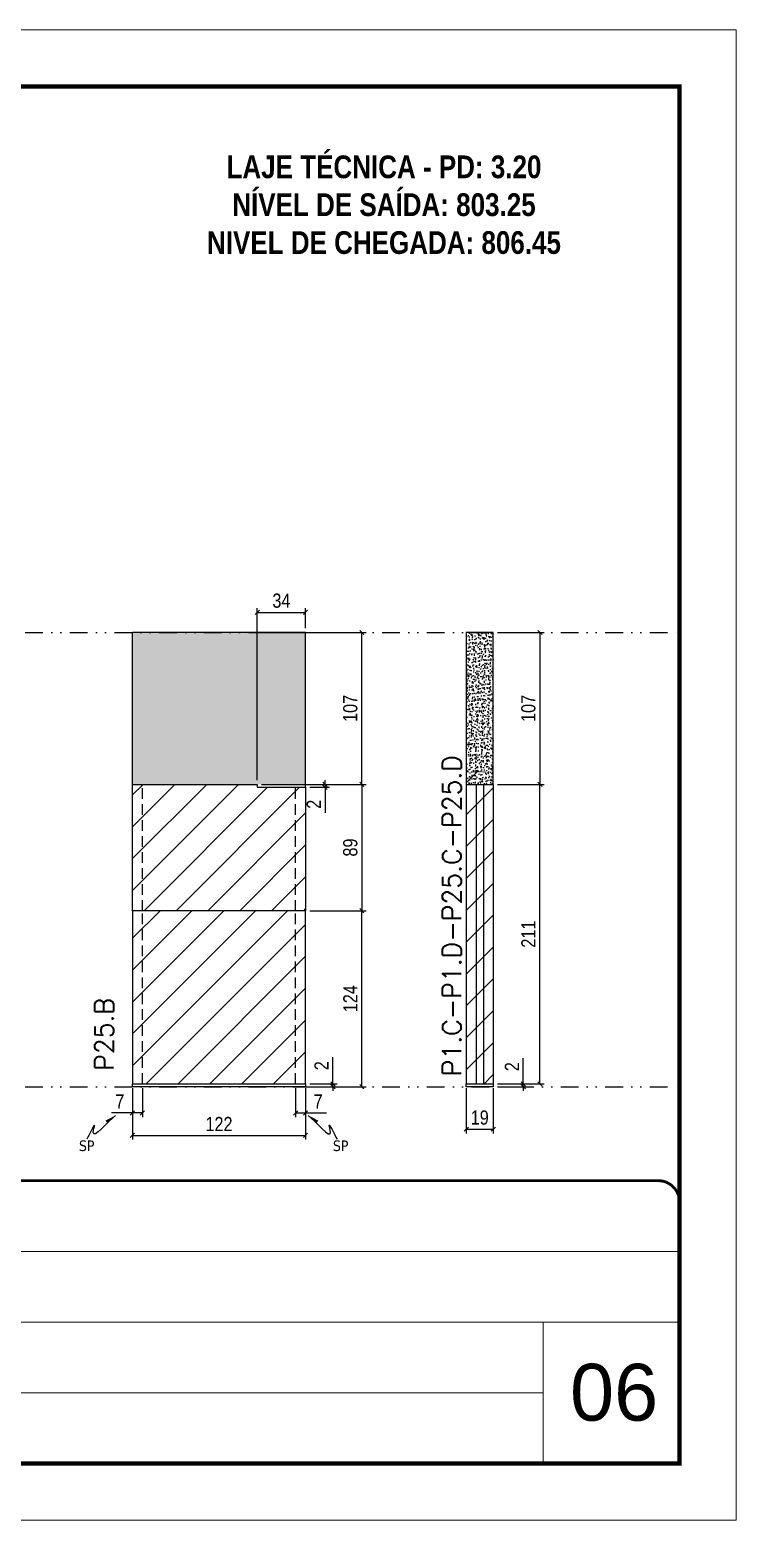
# Model space of a CAD drawing. Extents: x 808 to 7089, y -98 to 17032.
# Drawn here: x 3394 to 3892, y 14834 to 15884 of the extents above; entities that cross this region are included whole.
import ezdxf

# ---------------------------------------------------------------- set-up
doc = ezdxf.new("R2010")
doc.units = 0
for name, pattern in [('CONTINUO', [0]), ('DASHED', [0.75, 0.5, -0.25]), ('DIVIDE2', [0.625, 0.25, -0.125, 0, -0.125, 0, -0.125]), ('HIDDEN', [0.375, 0.25, -0.125])]:
    doc.linetypes.add(name, pattern=pattern)
for name, color, linetype, lineweight in [('CARIMBO', 255, 'Continuous', 9), ('Folhas', 255, 'Continuous', 9), ('REAPROVEITAMENTO', 251, 'Continuous', 9), ('SARRAFO DE PRESSAO', 251, 'DASHED', 9), ('Texto Seção', 7, 'Continuous', 15)]:
    doc.layers.add(name, color=color, linetype=linetype, lineweight=lineweight)
for name, color, linetype in [('COTA', 241, 'Continuous'), ('NOMENCLATURA', 7, 'Continuous'), ('Nível', 160, 'Continuous'), ('Painéis', 200, 'Continuous'), ('SARR_2.2x7', 40, 'Continuous'), ('Sarrafo de Pressão', 42, 'HIDDEN'), ('texto', 7, 'Continuous')]:
    doc.layers.add(name, color=color, linetype=linetype)
doc.styles.add('ARIAL', font='arial.ttf')
doc.styles.add('COTA TECNICA', font='techl___.ttf', dxfattribs={"height": 10})
doc.styles.add('COTA TECNICA-50', font='techl___.ttf', dxfattribs={"height": 10})
doc.styles.add('REGUA-120', font='ROMANS.shx', dxfattribs={"height": 15})
doc.styles.add('ROMANC', font='techb___.ttf', dxfattribs={"height": 2.5})
doc.styles.get("Standard").update_dxf_attribs({"font": 'arial.ttf'})
doc.dimstyles.new('COTA PAINEL-50', dxfattribs={"dimtxt": 10, "dimasz": 3, "dimexe": 3, "dimexo": 3, "dimgap": 3, "dimtad": 1, "dimdec": 1, "dimzin": 12, "dimdsep": 46, "dimtxsty": 'COTA TECNICA-50', "dimblk1": 'OBLIQUE', "dimblk2": 'OBLIQUE', "dimsah": 1, "dimcen": 0.9, "dimclrd": 4, "dimclre": 4, "dimclrt": 240, "dimadec": 1, "dimazin": 3, "dimtfac": 1, "dimtdec": 1, "dimtmove": 0, "dimatfit": 3, "dimfxl": 1, "dimtolj": 1, "dimtzin": 12, "dimarcsym": 0})
doc.dimstyles.new('PAINEL', dxfattribs={"dimtxt": 10, "dimasz": 3, "dimexe": 3, "dimexo": 3, "dimgap": 3, "dimtad": 1, "dimdec": 1, "dimzin": 12, "dimdsep": 46, "dimtxsty": 'COTA TECNICA', "dimblk1": 'OBLIQUE', "dimblk2": 'OBLIQUE', "dimsah": 1, "dimcen": 0.9, "dimclrd": 4, "dimclre": 4, "dimclrt": 240, "dimadec": 1, "dimazin": 3, "dimtfac": 1, "dimtdec": 1, "dimtmove": 0, "dimatfit": 3, "dimfxl": 1, "dimtolj": 1, "dimtzin": 12, "dimarcsym": 0})
doc.dimstyles.get("Standard").update_dxf_attribs({"dimtxt": 0.18, "dimasz": 0.18, "dimexe": 0.18, "dimexo": 0.0625, "dimgap": 0.09, "dimtad": 0, "dimtih": 1, "dimtoh": 1, "dimdec": 4, "dimzin": 0, "dimdsep": 46, "dimtxsty": 'Standard', "dimcen": 0.09, "dimadec": 0, "dimazin": 0, "dimtfac": 1, "dimtdec": 4, "dimtofl": 0, "dimtmove": 0, "dimatfit": 3, "dimfxl": 1, "dimtolj": 1, "dimtzin": 0, "dimarcsym": 0})

# ---------------------------------------------------------------- blocks, each defined once
blk = doc.blocks.new('9999999999')
at = {"color": 30, "linetype": 'CONTINUO'}
for p, q in [((98564.6, 34379.6), (99584, 34379.6)), ((98564.6, 34329.8), (99488, 34329.8)), ((99584, 34329.8), (99488, 34329.8)), ((99488, 34329.8), (99488, 34230.2)), ((98564.6, 34280), (99488, 34280))]:
    blk.add_line(p, q, dxfattribs=at)
at = {"color": 30, "linetype": 'CONTINUO', "const_width": 2}
blk.add_lwpolyline([(99584, 34230.2), (99584, 34414.4, 0.414214), (99569, 34429.4), (98229, 34429.4, 0.414214), (98214, 34414.4), (98214, 34245.2, 0.414214), (98229, 34230.2), (99584, 34230.2)], format="xyb", dxfattribs=at)
at = {"layer": 'Folhas'}
blk.add_lwpolyline([(98139, 34190.2), (99624, 34190.2), (99624, 35240.2), (98139, 35240.2)], close=True, dxfattribs=at)
at = {"layer": 'Folhas', "color": 30, "const_width": 3}
blk.add_lwpolyline([(98214, 34230.2), (99584, 34230.2), (99584, 35200.2), (98214, 35200.2)], close=True, dxfattribs=at)
blk = doc.blocks.new('_Oblique')
at = {"color": 0, "linetype": 'ByBlock', "lineweight": -2}
blk.add_line((-0.5, -0.5), (0.5, 0.5), dxfattribs=at)
blk = doc.blocks.new('*D138')
at = {"layer": 'COTA', "color": 4, "lineweight": -2, "transparency": 16777216}
for p, q in [((3701.4, 15138.3), (3701.4, 15106.4)), ((3720.4, 15138.3), (3720.4, 15106.4)), ((3701.4, 15109.4), (3720.4, 15109.4))]:
    blk.add_line(p, q, dxfattribs=at)
at = {"layer": 'Defpoints', "color": 0, "transparency": 16777216}
for p in [(3701.4, 15141.3), (3720.4, 15141.3), (3720.4, 15109.4)]:
    blk.add_point(p, dxfattribs=at)
at = {"layer": 'COTA', "color": 4, "lineweight": -2, "transparency": 16777216, "xscale": 3, "yscale": 3, "zscale": 3, "rotation": 180}
blk.add_blockref('_Oblique', (3701.4, 15109.4), dxfattribs=at)
at = {"layer": 'COTA', "color": 4, "lineweight": -2, "transparency": 16777216, "xscale": 3, "yscale": 3, "zscale": 3}
blk.add_blockref('_Oblique', (3720.4, 15109.4), dxfattribs=at)
at = {"layer": 'COTA', "color": 240, "transparency": 16777216, "insert": (3710.9, 15117.5), "char_height": 10, "attachment_point": 5, "style": 'COTA TECNICA'}
blk.add_mtext('\\A1;19', dxfattribs=at)
blk = doc.blocks.new('*D139')
at = {"layer": 'COTA', "color": 4, "lineweight": -2, "transparency": 16777216}
for p, q in [((3741.6, 15141.3), (3741.6, 15159.4)), ((3723.4, 15141.3), (3744.6, 15141.3)), ((3741.6, 15139.3), (3741.6, 15141.3)), ((3723.4, 15139.3), (3744.6, 15139.3)), ((3741.6, 15139.3), (3741.6, 15136.3))]:
    blk.add_line(p, q, dxfattribs=at)
at = {"layer": 'Defpoints', "color": 0, "transparency": 16777216}
for p in [(3720.4, 15141.3), (3741.6, 15141.3), (3720.4, 15139.3)]:
    blk.add_point(p, dxfattribs=at)
at = {"layer": 'COTA', "color": 4, "lineweight": -2, "transparency": 16777216, "xscale": 3, "yscale": 3, "zscale": 3}
for p, rotation in [((3741.6, 15141.3), 270), ((3741.6, 15139.3), 90)]:
    blk.add_blockref('_Oblique', p, dxfattribs=dict(at, rotation=rotation))
at = {"layer": 'COTA', "color": 240, "transparency": 16777216, "insert": (3733.6, 15153.4), "char_height": 10, "attachment_point": 5, "rotation": 90, "style": 'COTA TECNICA-50'}
blk.add_mtext('\\A1;2', dxfattribs=at)
blk = doc.blocks.new('*D143')
at = {"layer": 'COTA', "color": 4, "lineweight": -2, "transparency": 16777216}
for p, q in [((3723.4, 15352.3), (3756.3, 15352.3)), ((3753.3, 15141.3), (3753.3, 15352.3)), ((3723.4, 15141.3), (3756.3, 15141.3))]:
    blk.add_line(p, q, dxfattribs=at)
at = {"layer": 'Defpoints', "color": 0, "transparency": 16777216}
for p in [(3720.4, 15352.3), (3753.3, 15352.3), (3720.4, 15141.3)]:
    blk.add_point(p, dxfattribs=at)
at = {"layer": 'COTA', "color": 4, "lineweight": -2, "transparency": 16777216, "xscale": 3, "yscale": 3, "zscale": 3}
for p, rotation in [((3753.3, 15352.3), 90), ((3753.3, 15141.3), 270)]:
    blk.add_blockref('_Oblique', p, dxfattribs=dict(at, rotation=rotation))
at = {"layer": 'COTA', "color": 240, "transparency": 16777216, "insert": (3745.2, 15246.8), "char_height": 10, "attachment_point": 5, "rotation": 90, "style": 'COTA TECNICA-50'}
blk.add_mtext('\\A1;211', dxfattribs=at)
blk = doc.blocks.new('*D141')
at = {"layer": 'COTA', "color": 4, "lineweight": -2, "transparency": 16777216}
for p, q in [((3723.4, 15459.3), (3756.3, 15459.3)), ((3753.3, 15459.3), (3753.3, 15352.3)), ((3723.4, 15352.3), (3756.3, 15352.3))]:
    blk.add_line(p, q, dxfattribs=at)
at = {"layer": 'Defpoints', "color": 0, "transparency": 16777216}
for p in [(3720.4, 15459.3), (3720.4, 15352.3), (3753.3, 15352.3)]:
    blk.add_point(p, dxfattribs=at)
at = {"layer": 'COTA', "color": 4, "lineweight": -2, "transparency": 16777216, "xscale": 3, "yscale": 3, "zscale": 3}
for p, rotation in [((3753.3, 15459.3), 90), ((3753.3, 15352.3), 270)]:
    blk.add_blockref('_Oblique', p, dxfattribs=dict(at, rotation=rotation))
at = {"layer": 'COTA', "color": 240, "transparency": 16777216, "insert": (3745.2, 15405.8), "char_height": 10, "attachment_point": 5, "rotation": 90, "style": 'COTA TECNICA'}
blk.add_mtext('\\A1;107', dxfattribs=at)
blk = doc.blocks.new('*D1007')
at = {"layer": 'COTA', "color": 4, "lineweight": -2, "transparency": 16777216}
for p, q in [((3466.1, 15138.3), (3466.1, 15102)), ((3588.1, 15138.3), (3588.1, 15102)), ((3466.1, 15105), (3588.1, 15105))]:
    blk.add_line(p, q, dxfattribs=at)
at = {"layer": 'Defpoints', "color": 0, "transparency": 16777216}
for p in [(3466.1, 15141.3), (3588.1, 15141.3), (3588.1, 15105)]:
    blk.add_point(p, dxfattribs=at)
at = {"layer": 'COTA', "color": 4, "lineweight": -2, "transparency": 16777216, "xscale": 3, "yscale": 3, "zscale": 3, "rotation": 180}
blk.add_blockref('_Oblique', (3466.1, 15105), dxfattribs=at)
at = {"layer": 'COTA', "color": 4, "lineweight": -2, "transparency": 16777216, "xscale": 3, "yscale": 3, "zscale": 3}
blk.add_blockref('_Oblique', (3588.1, 15105), dxfattribs=at)
at = {"layer": 'COTA', "color": 240, "transparency": 16777216, "insert": (3527.1, 15113), "char_height": 10, "attachment_point": 5, "style": 'COTA TECNICA'}
blk.add_mtext('\\A1;122', dxfattribs=at)
blk = doc.blocks.new('*D1008')
at = {"layer": 'COTA', "color": 4, "lineweight": -2, "transparency": 16777216}
for p, q in [((3466.1, 15136.3), (3466.1, 15117.8)), ((3473.1, 15138.3), (3473.1, 15117.8)), ((3466.1, 15120.8), (3451.4, 15120.8)), ((3473.1, 15120.8), (3466.1, 15120.8))]:
    blk.add_line(p, q, dxfattribs=at)
at = {"layer": 'Defpoints', "color": 0, "transparency": 16777216}
for p in [(3473.1, 15141.3), (3466.1, 15139.3), (3466.1, 15120.8)]:
    blk.add_point(p, dxfattribs=at)
at = {"layer": 'COTA', "color": 4, "lineweight": -2, "transparency": 16777216, "xscale": 3, "yscale": 3, "zscale": 3, "rotation": 180}
blk.add_blockref('_Oblique', (3466.1, 15120.8), dxfattribs=at)
at = {"layer": 'COTA', "color": 4, "lineweight": -2, "transparency": 16777216, "xscale": 3, "yscale": 3, "zscale": 3}
blk.add_blockref('_Oblique', (3473.1, 15120.8), dxfattribs=at)
at = {"layer": 'COTA', "color": 240, "transparency": 16777216, "insert": (3457.2, 15128.9), "char_height": 10, "attachment_point": 5, "style": 'COTA TECNICA-50'}
blk.add_mtext('\\A1;7', dxfattribs=at)
blk = doc.blocks.new('*D1009')
at = {"layer": 'COTA', "color": 4, "lineweight": -2, "transparency": 16777216}
for p, q in [((3581.1, 15138.3), (3581.1, 15117.8)), ((3588.1, 15136.3), (3588.1, 15117.8)), ((3581.1, 15120.8), (3588.1, 15120.8)), ((3588.1, 15120.8), (3602.8, 15120.8))]:
    blk.add_line(p, q, dxfattribs=at)
at = {"layer": 'Defpoints', "color": 0, "transparency": 16777216}
for p in [(3581.1, 15141.3), (3588.1, 15139.3), (3588.1, 15120.8)]:
    blk.add_point(p, dxfattribs=at)
at = {"layer": 'COTA', "color": 4, "lineweight": -2, "transparency": 16777216, "xscale": 3, "yscale": 3, "zscale": 3, "rotation": 180}
blk.add_blockref('_Oblique', (3581.1, 15120.8), dxfattribs=at)
at = {"layer": 'COTA', "color": 4, "lineweight": -2, "transparency": 16777216, "xscale": 3, "yscale": 3, "zscale": 3}
blk.add_blockref('_Oblique', (3588.1, 15120.8), dxfattribs=at)
at = {"layer": 'COTA', "color": 240, "transparency": 16777216, "insert": (3597, 15128.9), "char_height": 10, "attachment_point": 5, "style": 'COTA TECNICA-50'}
blk.add_mtext('\\A1;7', dxfattribs=at)
blk = doc.blocks.new('*D1010')
at = {"layer": 'COTA', "color": 4, "linetype": 'ByBlock', "lineweight": -2, "transparency": 16777216}
for p, q in [((3591.1, 15263.3), (3630.8, 15263.3)), ((3627.8, 15139.3), (3627.8, 15263.3)), ((3591.1, 15139.3), (3630.8, 15139.3))]:
    blk.add_line(p, q, dxfattribs=at)
at = {"layer": 'Defpoints', "color": 0, "linetype": 'ByBlock', "transparency": 16777216}
for p in [(3588.1, 15263.3), (3627.8, 15263.3), (3588.1, 15139.3)]:
    blk.add_point(p, dxfattribs=at)
at = {"layer": 'COTA', "color": 4, "linetype": 'ByBlock', "lineweight": -2, "transparency": 16777216, "xscale": 3, "yscale": 3, "zscale": 3}
for p, rotation in [((3627.8, 15263.3), 90), ((3627.8, 15139.3), 270)]:
    blk.add_blockref('_Oblique', p, dxfattribs=dict(at, rotation=rotation))
at = {"layer": 'COTA', "color": 240, "linetype": 'ByBlock', "transparency": 16777216, "insert": (3619.7, 15201.3), "char_height": 10, "attachment_point": 5, "rotation": 90, "style": 'COTA TECNICA'}
blk.add_mtext('\\A1;124', dxfattribs=at)
blk = doc.blocks.new('*D1011')
at = {"layer": 'COTA', "color": 4, "lineweight": -2, "transparency": 16777216}
for p, q in [((3607.4, 15141.3), (3607.4, 15160.1)), ((3591.1, 15141.3), (3610.4, 15141.3)), ((3607.4, 15139.3), (3607.4, 15141.3)), ((3591.1, 15139.3), (3610.4, 15139.3)), ((3607.4, 15139.3), (3607.4, 15136.3))]:
    blk.add_line(p, q, dxfattribs=at)
at = {"layer": 'Defpoints', "color": 0, "transparency": 16777216}
for p in [(3588.1, 15141.3), (3588.1, 15139.3), (3607.4, 15139.3)]:
    blk.add_point(p, dxfattribs=at)
at = {"layer": 'COTA', "color": 4, "lineweight": -2, "transparency": 16777216, "xscale": 3, "yscale": 3, "zscale": 3}
for p, rotation in [((3607.4, 15141.3), 270), ((3607.4, 15139.3), 90)]:
    blk.add_blockref('_Oblique', p, dxfattribs=dict(at, rotation=rotation))
at = {"layer": 'COTA', "color": 240, "transparency": 16777216, "insert": (3599.4, 15154.1), "char_height": 10, "attachment_point": 5, "rotation": 90, "style": 'COTA TECNICA-50'}
blk.add_mtext('\\A1;2', dxfattribs=at)
blk = doc.blocks.new('*D1012')
at = {"layer": 'COTA', "color": 4, "linetype": 'ByBlock', "lineweight": -2, "transparency": 16777216}
for p, q in [((3591.1, 15263.3), (3630.8, 15263.3)), ((3627.8, 15139.3), (3627.8, 15263.3)), ((3591.1, 15139.3), (3630.8, 15139.3))]:
    blk.add_line(p, q, dxfattribs=at)
at = {"layer": 'Defpoints', "color": 0, "linetype": 'ByBlock', "transparency": 16777216}
for p in [(3588.1, 15263.3), (3627.8, 15263.3), (3588.1, 15139.3)]:
    blk.add_point(p, dxfattribs=at)
at = {"layer": 'COTA', "color": 4, "linetype": 'ByBlock', "lineweight": -2, "transparency": 16777216, "xscale": 3, "yscale": 3, "zscale": 3}
for p, rotation in [((3627.8, 15263.3), 90), ((3627.8, 15139.3), 270)]:
    blk.add_blockref('_Oblique', p, dxfattribs=dict(at, rotation=rotation))
at = {"layer": 'COTA', "color": 240, "linetype": 'ByBlock', "transparency": 16777216, "insert": (3619.7, 15201.3), "char_height": 10, "attachment_point": 5, "rotation": 90, "style": 'COTA TECNICA'}
blk.add_mtext('\\A1;124', dxfattribs=at)
blk = doc.blocks.new('*D1013')
at = {"layer": 'COTA', "color": 4, "lineweight": -2, "transparency": 16777216}
for p, q in [((3557.1, 15459.3), (3630.8, 15459.3)), ((3627.8, 15352.3), (3627.8, 15459.3)), ((3591.1, 15352.3), (3630.8, 15352.3))]:
    blk.add_line(p, q, dxfattribs=at)
at = {"layer": 'Defpoints', "color": 0, "transparency": 16777216}
for p in [(3554.1, 15459.3), (3627.8, 15459.3), (3588.1, 15352.3)]:
    blk.add_point(p, dxfattribs=at)
at = {"layer": 'COTA', "color": 4, "lineweight": -2, "transparency": 16777216, "xscale": 3, "yscale": 3, "zscale": 3}
for p, rotation in [((3627.8, 15459.3), 90), ((3627.8, 15352.3), 270)]:
    blk.add_blockref('_Oblique', p, dxfattribs=dict(at, rotation=rotation))
at = {"layer": 'COTA', "color": 240, "transparency": 16777216, "insert": (3619.7, 15405.8), "char_height": 10, "attachment_point": 5, "rotation": 90, "style": 'COTA TECNICA-50'}
blk.add_mtext('\\A1;107', dxfattribs=at)
blk = doc.blocks.new('*D1014')
at = {"layer": 'COTA', "color": 4, "lineweight": -2, "transparency": 16777216}
for p, q in [((3591.1, 15352.3), (3630.8, 15352.3)), ((3627.8, 15352.3), (3627.8, 15263.3)), ((3591.1, 15263.3), (3630.8, 15263.3))]:
    blk.add_line(p, q, dxfattribs=at)
at = {"layer": 'Defpoints', "color": 0, "transparency": 16777216}
for p in [(3588.1, 15352.3), (3588.1, 15263.3), (3627.8, 15263.3)]:
    blk.add_point(p, dxfattribs=at)
at = {"layer": 'COTA', "color": 4, "lineweight": -2, "transparency": 16777216, "xscale": 3, "yscale": 3, "zscale": 3}
for p, rotation in [((3627.8, 15352.3), 90), ((3627.8, 15263.3), 270)]:
    blk.add_blockref('_Oblique', p, dxfattribs=dict(at, rotation=rotation))
at = {"layer": 'COTA', "color": 240, "transparency": 16777216, "insert": (3619.7, 15307.8), "char_height": 10, "attachment_point": 5, "rotation": 90, "style": 'COTA TECNICA'}
blk.add_mtext('\\A1;89', dxfattribs=at)
blk = doc.blocks.new('*D1015')
at = {"layer": 'COTA', "color": 4, "lineweight": -2, "transparency": 16777216}
for p, q in [((3557.1, 15352.3), (3604.9, 15352.3)), ((3601.9, 15352.3), (3601.9, 15355.3)), ((3601.9, 15352.3), (3601.9, 15350.3)), ((3591.1, 15350.3), (3604.9, 15350.3)), ((3601.9, 15350.3), (3601.9, 15332.2))]:
    blk.add_line(p, q, dxfattribs=at)
at = {"layer": 'Defpoints', "color": 0, "transparency": 16777216}
for p in [(3554.1, 15352.3), (3588.1, 15350.3), (3601.9, 15350.3)]:
    blk.add_point(p, dxfattribs=at)
at = {"layer": 'COTA', "color": 4, "lineweight": -2, "transparency": 16777216, "xscale": 3, "yscale": 3, "zscale": 3}
for p, rotation in [((3601.9, 15352.3), 270), ((3601.9, 15350.3), 90)]:
    blk.add_blockref('_Oblique', p, dxfattribs=dict(at, rotation=rotation))
at = {"layer": 'COTA', "color": 240, "transparency": 16777216, "insert": (3593.9, 15338.3), "char_height": 10, "attachment_point": 5, "rotation": 90, "style": 'COTA TECNICA'}
blk.add_mtext('\\A1;2', dxfattribs=at)
blk = doc.blocks.new('*D1016')
at = {"layer": 'COTA', "color": 4, "lineweight": -2, "transparency": 16777216}
for p, q in [((3554.1, 15355.3), (3554.1, 15476.5)), ((3554.1, 15473.5), (3588.1, 15473.5)), ((3588.1, 15462.3), (3588.1, 15476.5))]:
    blk.add_line(p, q, dxfattribs=at)
at = {"layer": 'Defpoints', "color": 0, "transparency": 16777216}
for p in [(3588.1, 15473.5), (3588.1, 15459.3), (3554.1, 15352.3)]:
    blk.add_point(p, dxfattribs=at)
at = {"layer": 'COTA', "color": 4, "lineweight": -2, "transparency": 16777216, "xscale": 3, "yscale": 3, "zscale": 3, "rotation": 180}
blk.add_blockref('_Oblique', (3554.1, 15473.5), dxfattribs=at)
at = {"layer": 'COTA', "color": 4, "lineweight": -2, "transparency": 16777216, "xscale": 3, "yscale": 3, "zscale": 3}
blk.add_blockref('_Oblique', (3588.1, 15473.5), dxfattribs=at)
at = {"layer": 'COTA', "color": 240, "transparency": 16777216, "insert": (3571.1, 15481.7), "char_height": 10, "attachment_point": 5, "style": 'COTA TECNICA'}
blk.add_mtext('\\A1;34', dxfattribs=at)

msp = doc.modelspace()

# ---------------------------------------------------------------- hatches: boundary and pattern name
at = {"layer": 'COTA', "linetype": 'ByBlock'}
h = msp.add_hatch(dxfattribs=at)
h.set_pattern_fill('AR-CONC', color=256, scale=0.03)
h.set_pattern_definition([(50, (-4948.974, 11246.3235), (5.46554, -0.4781726), [0.5715, -6.2865]), (355, (-4948.974, 11246.3235), (-1.0573026, 5.7317054), [0.4572, -5.0292175]), (100.451445, (-4948.5185, 11246.2837), (4.4082374, 5.2535326), [0.4857003, -5.3427073]), (46.1842, (-4948.974, 11247.8475), (8.132371, -1.26127), [0.85725, -9.42975]), (96.63556, (-4948.296, 11247.7424), (7.122124, 7.422784), [0.728551, -8.014068]), (351.18415, (-4948.974, 11247.8475), (7.122124, 7.422784), [0.685799, -7.543792]), (21, (-4948.212, 11247.4665), (4.5484317, -3.067956), [0.5715, -6.2865]), (326, (-4948.212, 11247.4665), (1.854061, 5.525639), [0.4572, -5.0292]), (71.451445, (-4947.833, 11247.211), (6.4024926, 2.457683), [0.4857003, -5.342698]), (37.5, (-4948.974, 11246.3235), (0.0926581, 2.53665117), [0, -4.96824, 0, -5.1054, 0, -5.04825]), (7.5, (-4948.974, 11246.3235), (2.0045899, 3.00541724), [0, -2.91084, 0, -4.85394, 0, -1.92405]), (327.5, (-4950.6732, 11246.3235), (4.06771786, -0.1718623), [0, -1.905, 0, -5.9436, 0, -7.8867]), (317.5, (-4951.4352, 11246.3235), (4.4438754, 0.7627947), [0, -2.4765, 0, -3.94716, 0, -5.6007])])
h.paths.add_polyline_path([(3588.11, 15352.32), (3466.11, 15352.32), (3466.11, 15459.32), (3588.11, 15459.32)])
h = msp.add_hatch(dxfattribs=at)
h.set_pattern_fill('AR-CONC', color=256, scale=0.03)
h.set_pattern_definition([(50, (-5387.678, 11313.3235), (5.46554, -0.4781726), [0.5715, -6.2865]), (355, (-5387.678, 11313.3235), (-1.0573026, 5.7317054), [0.4572, -5.0292175]), (100.451445, (-5387.2224, 11313.2837), (4.4082374, 5.2535326), [0.4857003, -5.3427073]), (46.1842, (-5387.678, 11314.8475), (8.132371, -1.26127), [0.85725, -9.42975]), (96.63556, (-5387, 11314.7424), (7.122124, 7.422784), [0.728551, -8.014068]), (351.18415, (-5387.678, 11314.8475), (7.122124, 7.422784), [0.685799, -7.543792]), (21, (-5386.916, 11314.4665), (4.5484317, -3.067956), [0.5715, -6.2865]), (326, (-5386.916, 11314.4665), (1.854061, 5.525639), [0.4572, -5.0292]), (71.451445, (-5386.537, 11314.211), (6.4024926, 2.457683), [0.4857003, -5.342698]), (37.5, (-5387.6779, 11313.3235), (0.0926581, 2.53665117), [0, -4.96824, 0, -5.1054, 0, -5.04825]), (7.5, (-5387.678, 11313.3235), (2.0045899, 3.00541724), [0, -2.91084, 0, -4.85394, 0, -1.92405]), (327.5, (-5389.3772, 11313.3235), (4.06771786, -0.1718623), [0, -1.905, 0, -5.9436, 0, -7.8867]), (317.5, (-5390.139, 11313.3235), (4.4438754, 0.7627947), [0, -2.4765, 0, -3.94716, 0, -5.6007])])
h.paths.add_polyline_path([(3720.44, 15459.32), (3701.44, 15459.32), (3701.44, 15352.32), (3720.44, 15352.32)])
at = {"layer": 'REAPROVEITAMENTO'}
h = msp.add_hatch(dxfattribs=at)
h.set_pattern_fill('ANSI31', color=256, scale=5)
h.set_pattern_definition([(45, (446.644, 0), (-11.22532, 11.22532), [])])
h.paths.add_polyline_path([(3466.11, 15352.32), (3466.11, 15263.32), (3588.11, 15263.32), (3588.11, 15350.32), (3554.11, 15350.32), (3554.11, 15352.32)])
h = msp.add_hatch(dxfattribs=at)
h.set_pattern_fill('ANSI31', color=256, scale=5)
h.set_pattern_definition([(45, (112.214, 0), (-11.22532, 11.22532), [])])
h.paths.add_polyline_path([(3701.44, 15141.32), (3720.44, 15141.32), (3720.44, 15361.32), (3701.44, 15361.32)])
h = msp.add_hatch(dxfattribs=at)
h.set_pattern_fill('ANSI31', color=256, scale=5)
h.set_pattern_definition([(45, (435.383, 0), (-11.22532, 11.22532), [])])
h.paths.add_polyline_path([(3466.11, 15263.32), (3588.11, 15263.32), (3588.11, 15141.32), (3466.11, 15141.32)])

# ---------------------------------------------------------------- linework, layer by layer
at = {"layer": 'COTA', "linetype": 'ByBlock'}
for p, q in [((3466.11, 15352.32), (3466.11, 15459.32)), ((3588.11, 15459.32), (3466.11, 15459.32)), ((3588.11, 15459.32), (3588.11, 15459.32)), ((3588.11, 15350.32), (3588.11, 15459.32))]:
    msp.add_line(p, q, dxfattribs=at)
msp.add_lwpolyline([(3701.44, 15352.32), (3720.44, 15352.32), (3720.44, 15459.32), (3701.44, 15459.32)], close=True, dxfattribs=at)
at = {"layer": 'Nível', "color": 4, "linetype": 'DIVIDE2', "ltscale": 50}
for p, q in [((2887.35, 15459.32), (3851.67, 15459.32)), ((2887.35, 15139.32), (3851.67, 15139.32))]:
    msp.add_line(p, q, dxfattribs=at)
at = {"layer": 'Painéis'}
for p, q in [((3466.11, 15263.32), (3466.11, 15352.32)), ((3466.11, 15352.32), (3554.11, 15352.32)), ((3554.11, 15352.32), (3554.11, 15350.32)), ((3701.44, 15352.32), (3701.44, 15141.32)), ((3701.44, 15352.32), (3720.44, 15352.32)), ((3720.44, 15352.32), (3720.44, 15141.32)), ((3554.11, 15350.32), (3588.11, 15350.32)), ((3588.11, 15350.32), (3588.11, 15263.32)), ((3701.44, 15141.32), (3720.44, 15141.32)), ((3701.44, 15141.32), (3720.44, 15141.32)), ((3701.44, 15139.32), (3701.44, 15141.32)), ((3720.44, 15141.32), (3720.44, 15139.32)), ((3720.44, 15139.32), (3701.44, 15139.32))]:
    msp.add_line(p, q, dxfattribs=at)
for points in [[(3588.11, 15263.32), (3466.11, 15263.32), (3466.11, 15141.32), (3588.11, 15141.32)], [(3588.11, 15139.32), (3466.11, 15139.32), (3466.11, 15141.32), (3588.11, 15141.32)]]:
    msp.add_lwpolyline(points, close=True, dxfattribs=at)
at = {"layer": 'SARR_2.2x7'}
for p, q in [((3708.44, 15352.32), (3708.44, 15141.32)), ((3713.44, 15352.32), (3713.44, 15141.32))]:
    msp.add_line(p, q, dxfattribs=at)
at = {"layer": 'Sarrafo de Pressão', "ltscale": 30}
for p, q in [((3473.11, 15263.32), (3473.11, 15352.32)), ((3581.11, 15263.32), (3581.11, 15350.32)), ((3473.11, 15141.32), (3473.11, 15263.32)), ((3581.11, 15141.32), (3581.11, 15263.32))]:
    msp.add_line(p, q, dxfattribs=at)

# ---------------------------------------------------------------- block references
at = {"layer": 'SARRAFO DE PRESSAO', "color": 6, "linetype": 'ByBlock'}
msp.add_blockref('9999999999', (-95732.31, -19356.3), dxfattribs=at)

# ---------------------------------------------------------------- texts
at = {"layer": 'CARIMBO', "style": 'ARIAL'}
msp.add_text('06', height=40, dxfattribs=at).set_placement((3774.53, 14904.05))
at = {"layer": 'NOMENCLATURA', "color": 2, "insert": (3643.41, 15822.04), "char_height": 16, "attachment_point": 2, "style": 'ROMANC'}
msp.add_mtext_dynamic_manual_height_columns('\\PLAJE TÉCNICA - PD: 3.20\\PNÍVEL DE SAÍDA: 803.25\\PNIVEL DE CHEGADA: 806.45', width=328.3607, gutter_width=1, heights=[0], dxfattribs=at)
at = {"layer": 'texto', "color": 0, "char_height": 7.5, "attachment_point": 5}
for insert in [(3433.87, 15097.64), (3612.89, 15097.64)]:
    msp.add_mtext('{\\fTahoma|b0|i0|c0|p34;\\C4;SP}', dxfattribs=dict(at, insert=insert))
at = {"layer": 'Texto Seção', "char_height": 13, "width": 274.3299, "attachment_point": 7, "rotation": 90, "style": 'REGUA-120'}
for s, insert in [('P1.C-P1.D-P25.C-P25.D', (3697.73, 15146.73)), ('P25.B', (3452.64, 15150.57))]:
    msp.add_mtext(s, dxfattribs=dict(at, insert=insert))

# ---------------------------------------------------------------- dimensions: what is measured, and where the dimension line sits
at = {"layer": 'COTA'}
for base, p1, p2, angle, dimstyle, picture, middle in [((3588.11, 15473.5), (3554.11, 15352.32), (3588.11, 15459.32), 180, 'PAINEL', '*D1016', (3571.11, 15481.72)), ((3627.75, 15459.32), (3588.11, 15352.32), (3554.11, 15459.32), 90, 'COTA PAINEL-50', '*D1013', (3619.65, 15405.82)), ((3753.3, 15352.32), (3720.44, 15459.32), (3720.44, 15352.32), 90, 'PAINEL', '*D141', (3745.2, 15405.82)), ((3601.92, 15350.32), (3554.11, 15352.32), (3588.11, 15350.32), 90, 'PAINEL', '*D1015', (3593.92, 15338.26)), ((3627.75, 15263.32), (3588.11, 15352.32), (3588.11, 15263.32), 90, 'PAINEL', '*D1014', (3619.65, 15307.82)), ((3753.3, 15352.32), (3720.44, 15141.32), (3720.44, 15352.32), 90, 'COTA PAINEL-50', '*D143', (3745.24, 15246.82)), ((3466.11, 15120.81), (3473.11, 15141.32), (3466.11, 15139.32), 180, 'COTA PAINEL-50', '*D1008', (3457.25, 15128.88)), ((3588.11, 15120.81), (3581.11, 15141.32), (3588.11, 15139.32), 0, 'COTA PAINEL-50', '*D1009', (3596.98, 15128.88))]:
    dim = msp.add_linear_dim(base=base, p1=p1, p2=p2, angle=angle, dimstyle=dimstyle, dxfattribs=at)
    dim.commit()
    dim.dimension.update_dxf_attribs({"geometry": picture, "text_midpoint": middle})
at = {"layer": 'COTA', "linetype": 'ByBlock'}
for picture in ['*D1010', '*D1012']:
    dim = msp.add_aligned_dim(p1=(3588.11, 15139.32), p2=(3588.11, 15263.32), distance=-39.64, dimstyle='PAINEL', dxfattribs=at)
    dim.commit()
    dim.dimension.update_dxf_attribs({"geometry": picture, "text_midpoint": (3619.68, 15201.32)})
at = {"layer": 'COTA'}
for base, p1, p2, picture, middle in [((3607.37, 15139.32), (3588.11, 15141.32), (3588.11, 15139.32), '*D1011', (3607.37, 15154.06)), ((3741.64, 15141.32), (3720.44, 15139.32), (3720.44, 15141.32), '*D139', (3741.64, 15153.37))]:
    dim = msp.add_linear_dim(base=base, p1=p1, p2=p2, angle=90, dimstyle='COTA PAINEL-50', dxfattribs=at)
    dim.commit()
    dim.dimension.update_dxf_attribs({"geometry": picture, "text_midpoint": middle, "dimtype": 160})
dim = msp.add_linear_dim(base=(3588.11, 15104.95), p1=(3466.11, 15141.32), p2=(3588.11, 15141.32), angle=0, dimstyle='PAINEL', override={"dimarcsym": 2}, dxfattribs=at)
dim.commit()
dim.dimension.update_dxf_attribs({"geometry": '*D1007', "text_midpoint": (3527.11, 15113.01)})
dim = msp.add_linear_dim(base=(3720.44, 15109.42), p1=(3701.44, 15141.32), p2=(3720.44, 15141.32), dimstyle='PAINEL', override={"dimarcsym": 2}, dxfattribs=at)
dim.commit()
dim.dimension.update_dxf_attribs({"geometry": '*D138', "text_midpoint": (3710.94, 15117.51)})

# ---------------------------------------------------------------- leaders
at = {"layer": 'COTA', "path_type": 1}
for points in [[(3454.28, 15119.13), (3438.5, 15107.3), (3439.42, 15112.11), (3433.87, 15102.33)], [(3589.94, 15119.13), (3605.73, 15107.3), (3604.8, 15112.11), (3610.36, 15102.33)]]:
    msp.add_leader(points, dimstyle='Standard', override={"dimasz": 8}, dxfattribs=at)

doc.saveas('drawing.dxf')
